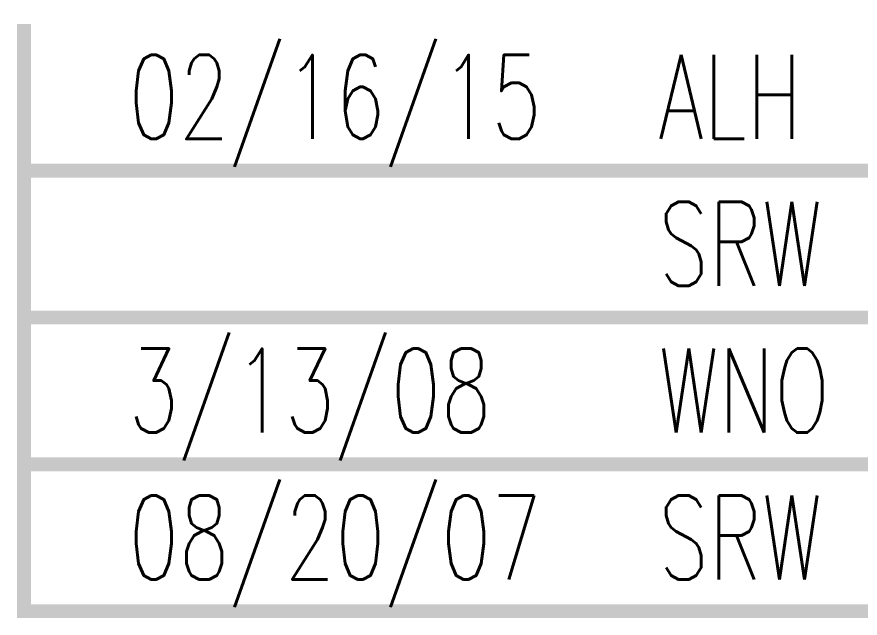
# Model space of a CAD drawing. Header units: inches. Extents: x -424 to 2944, y 0 to 2236.
# Drawn here: x -423.9 to -182.9, y 60.1 to 232 of the extents above; entities that cross this region are included whole.
import ezdxf
from ezdxf.enums import TextEntityAlignment as Align

# ---------------------------------------------------------------- set-up
doc = ezdxf.new("R2010")
doc.units = ezdxf.units.IN
doc.header["$MEASUREMENT"] = 0
doc.layers.get('0').update_dxf_attribs({"linetype": 'CONTINUOUS'})
doc.layers.add('A-ANNO-REVS', color=1, linetype='CONTINUOUS')
doc.styles.add('REVS', font='romans.shx', dxfattribs={"width": 0.7})

# ---------------------------------------------------------------- blocks, each defined once
blk = doc.blocks.new('14_revision')
at = {"const_width": 4}
blk.add_lwpolyline([(960, 41.98), (960, 0), (0, 0), (0, 41.98)], dxfattribs=at)
at = {"style": 'REVS', "width": 0.7}
for tag, p in [('REVDATE', (29.92, 21.09)), ('REVINITIALS', (181.36, 21.09)), ('REVREASON', (254.36, 21.09))]:
    blk.add_attdef(tag, text='', height=24, dxfattribs=at).set_placement(p, align=Align.MIDDLE_LEFT)
blk = doc.blocks.new('SREV_UPDATE')
at = {"layer": 'A-ANNO-REVS'}
ref = blk.add_blockref('14_revision', (0, 0), dxfattribs=at)
ref.add_attrib('REVINITIALS', 'SRW', dxfattribs={"layer": '0', "height": 24, "style": 'REVS', "width": 0.7}).set_placement((181.36, 21.09), align=Align.MIDDLE_LEFT)

msp = doc.modelspace()

# ---------------------------------------------------------------- block references
at = {"layer": 'A-ANNO-REVS'}
ref = msp.add_blockref('14_revision', (-421.92, 188.03), dxfattribs=at)
ref.add_attrib('REVINITIALS', 'ALH', dxfattribs={"layer": '0', "height": 24, "style": 'REVS', "width": 0.7}).set_placement((-240.56, 209.13), align=Align.MIDDLE_LEFT)
ref.add_attrib('REVDATE', '02/16/15', dxfattribs={"layer": '0', "height": 24, "style": 'REVS', "width": 0.7}).set_placement((-392, 209.13), align=Align.MIDDLE_LEFT)
msp.add_blockref('SREV_UPDATE', (-421.92, 146.05), dxfattribs=at)
ref = msp.add_blockref('14_revision', (-421.92, 104.07), dxfattribs=at)
ref.add_attrib('REVINITIALS', 'WNO', dxfattribs={"layer": '0', "height": 24, "style": 'REVS', "width": 0.7}).set_placement((-240.56, 125.16), align=Align.MIDDLE_LEFT)
ref.add_attrib('REVDATE', '3/13/08', dxfattribs={"layer": '0', "height": 24, "style": 'REVS', "width": 0.7}).set_placement((-392, 125.16), align=Align.MIDDLE_LEFT)
ref = msp.add_blockref('14_revision', (-421.92, 62.08), dxfattribs=at)
ref.add_attrib('REVINITIALS', 'SRW', dxfattribs={"layer": '0', "height": 24, "style": 'REVS', "width": 0.7}).set_placement((-240.56, 83.18), align=Align.MIDDLE_LEFT)
ref.add_attrib('REVDATE', '08/20/07', dxfattribs={"layer": '0', "height": 24, "style": 'REVS', "width": 0.7}).set_placement((-392, 83.18), align=Align.MIDDLE_LEFT)

doc.saveas('drawing.dxf')
